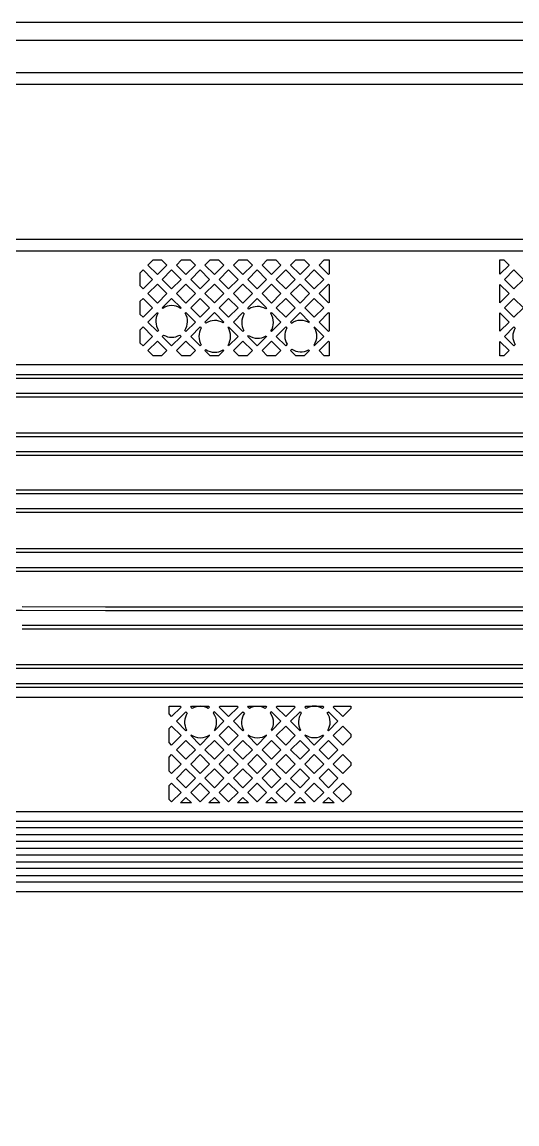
# Model space of a CAD drawing. Extents: x 1548 to 1929, y -174 to 95.
# Drawn here: x 1773.95 to 1779.49, y 42.51 to 54.87 of the extents above; entities that cross this region are included whole.
import ezdxf

# ---------------------------------------------------------------- set-up
doc = ezdxf.new("R2010")
doc.units = 0
doc.layers.add('gbr-dxf_layer0', color=7, linetype='Continuous')
doc.layers.add('gbr-outline-dxf_layer1', color=2, linetype='Continuous')

msp = doc.modelspace()

# ---------------------------------------------------------------- linework, layer by layer
at = {"layer": 'gbr-dxf_layer0'}
for p, q in [((1779.301, 51.718), (1779.301, 51.924)), ((1779.301, 51.399), (1779.301, 51.605)), ((1779.301, 51.123), (1779.301, 51.285)), ((1785.792, 51.021), (1767.963, 51.021)), ((1767.964, 50.914), (1785.79, 50.914)), ((1785.79, 50.869), (1767.963, 50.869)), ((1785.834, 50.659), (1767.963, 50.659)), ((1767.965, 50.704), (1785.833, 50.704)), ((1767.966, 50.052), (1786.043, 50.052)), ((1786.044, 50.007), (1767.964, 50.007)), ((1769.162, 49.622), (1786.667, 49.622)), ((1786.666, 49.577), (1769.162, 49.577)), ((1786.667, 49.368), (1769.161, 49.368)), ((1769.162, 49.413), (1786.665, 49.413)), ((1767.958, 48.752), (1780.681, 48.752)), ((1780.682, 48.707), (1767.959, 48.707)), ((1773.946, 48.312), (1774.88, 48.311)), ((1774.881, 48.311), (1785.032, 48.311)), ((1773.946, 48.267), (1767.959, 48.267)), ((1774.881, 48.266), (1773.947, 48.267)), ((1785.032, 48.266), (1774.882, 48.266)), ((1773.946, 48.103), (1774.881, 48.102)), ((1774.882, 48.102), (1785.033, 48.102)), ((1774.88, 48.057), (1773.947, 48.058)), ((1785.032, 48.057), (1774.881, 48.057)), ((1785.53, 47.618), (1767.849, 47.618)), ((1767.917, 47.451), (1785.442, 47.451)), ((1785.441, 47.406), (1767.917, 47.406)), ((1767.881, 47.298), (1785.455, 47.298)), ((1775.843, 46.111), (1775.72, 46.111)), ((1776.163, 46.111), (1776.04, 46.111)), ((1776.483, 46.111), (1776.359, 46.111)), ((1776.803, 46.111), (1776.679, 46.111)), ((1777.122, 46.111), (1776.999, 46.111)), ((1777.442, 46.111), (1777.318, 46.111)), ((1785.898, 46.009), (1768.373, 46.009)), ((1768.378, 45.907), (1785.898, 45.907)), ((1785.896, 45.831), (1768.376, 45.831)), ((1768.377, 45.755), (1785.608, 45.755)), ((1785.608, 45.679), (1768.376, 45.679)), ((1768.378, 45.603), (1785.61, 45.603)), ((1785.608, 45.526), (1768.378, 45.526)), ((1785.428, 45.374), (1768.377, 45.374)), ((1768.378, 45.45), (1785.426, 45.45)), ((1785.426, 45.222), (1768.377, 45.222)), ((1768.378, 45.298), (1785.426, 45.298))]:
    msp.add_line(p, q, dxfattribs=at)
at = {"layer": 'gbr-dxf_layer0', "linetype": 'Continuous'}
for points in [[(1707.002, 46.001), (1707.002, 53.866, -0.414216), (1707.798, 54.663), (1738.807, 54.663, -0.202307), (1749.477, 50.161, 0.202311), (1750.697, 49.646), (1756.197, 49.646, 0.202315), (1757.417, 50.161, -0.202307), (1768.087, 54.663), (1789.618, 54.663, -0.414217), (1790.415, 53.866), (1790.415, 50.934)], [(1789.682, 53.343), (1789.682, 54.061, 0.198619), (1789.668, 54.096), (1789.484, 54.281, 0.199282), (1789.449, 54.295), (1767.962, 54.295, 0.033096)], [(1707.508, 53.297), (1707.508, 53.864, -0.377394), (1707.775, 54.168), (1738.683, 54.168, -0.202308), (1748.998, 49.816, 0.202304), (1750.573, 49.151), (1756.073, 49.151, 0.118898), (1757.075, 49.393, 0.264777), (1757.313, 49.535, 0.049743), (1757.647, 49.816, -0.012228), (1758.151, 50.308, 0.308379), (1758.384, 50.521, -0.021115), (1759.325, 51.29, 0.268033), (1759.551, 51.456, -0.026221), (1760.821, 52.272, 0.214143), (1761.021, 52.384, -0.03315), (1762.749, 53.191, 0.130853), (1762.884, 53.243, -0.090345), (1767.963, 54.168), (1789.266, 54.168)], [(1787.982, 53.265), (1787.982, 52.668, -0.414254), (1787.932, 52.618), (1787.57, 52.618), (1787.57, 52.57), (1787.242, 52.57), (1787.242, 52.618), (1787.207, 52.618, 0.064068), (1786.994, 52.591, 0.013699), (1786.842, 52.546, 0.036904), (1786.808, 52.549, 0.080213), (1786.736, 52.537, 0.02431), (1786.474, 52.429), (1767.963, 52.429, 0.202298), (1758.894, 48.602, -0.202305), (1756.073, 47.412), (1750.573, 47.412, -0.202305), (1747.752, 48.602, 0.202298), (1738.683, 52.429), (1710.498, 52.429)], [(1767.964, 52.301), (1786.504, 52.301, -0.020329), (1786.711, 52.392)], [(1776.955, 51.502), (1776.966, 51.491, -0.156021), (1777.069, 51.524, -0.138868), (1777.162, 51.497)], [(1777.217, 51.444, -0.147838), (1777.247, 51.346, -0.15603), (1777.214, 51.243)], [(1785.929, 50.216), (1767.964, 50.216, -0.122577), (1767.954, 50.219, 0.003079), (1767.808, 50.218)], [(1767.957, 50.264), (1767.964, 50.264, -0.121984), (1767.975, 50.261), (1785.927, 50.261)], [(1767.958, 48.964), (1780.718, 48.964, -0.070486), (1780.724, 48.964), (1780.738, 48.963)], [(1780.735, 48.918), (1780.72, 48.919, -0.05757), (1780.715, 48.919), (1767.959, 48.919)], [(1767.85, 47.663), (1785.53, 47.663, -0.060323), (1785.536, 47.663), (1785.629, 47.663)], [(1776.089, 47.12, -0.157288), (1776.123, 47.016, -0.136854), (1776.097, 46.924)], [(1776.728, 47.119, -0.156509), (1776.761, 47.016, -0.134789), (1776.736, 46.925)], [(1776.045, 46.869, -0.14984), (1775.945, 46.838, -0.157289), (1775.841, 46.872), (1775.836, 46.866)], [(1776.684, 46.869, -0.15188), (1776.583, 46.838, -0.156507), (1776.48, 46.871)], [(1777.322, 46.871, -0.150933), (1777.221, 46.84, -0.153092), (1777.12, 46.872), (1777.114, 46.866)], [(1766.497, 44.835, -0.075246), (1768.377, 45.119), (1785.428, 45.119, -0.198651), (1785.724, 44.997), (1786.259, 44.462, -0.016766), (1786.357, 44.357, 0.038969), (1786.474, 44.242, -0.022423), (1786.525, 44.196), (1786.802, 43.918, 0.071019), (1786.949, 43.808, 0.106274), (1787.006, 43.768, 0.270457), (1787.079, 43.662, 0.125985), (1787.125, 43.616, 0.287204), (1787.221, 43.517)]]:
    msp.add_lwpolyline(points, format="xyb", dxfattribs=at)
for points in [[(1775.356, 52.141), (1775.415, 52.199), (1775.51, 52.199), (1775.568, 52.141), (1775.462, 52.035)], [(1775.676, 52.141), (1775.734, 52.199), (1775.83, 52.199), (1775.888, 52.141), (1775.782, 52.035)], [(1775.996, 52.141), (1776.054, 52.199), (1776.149, 52.199), (1776.207, 52.141), (1776.102, 52.035)], [(1776.315, 52.141), (1776.374, 52.199), (1776.469, 52.199), (1776.527, 52.141), (1776.421, 52.035)], [(1776.635, 52.141), (1776.693, 52.199), (1776.789, 52.199), (1776.847, 52.141), (1776.741, 52.035)], [(1776.955, 52.141), (1777.013, 52.199), (1777.108, 52.199), (1777.166, 52.141), (1777.061, 52.035)], [(1777.274, 52.141), (1777.332, 52.199), (1777.388, 52.199), (1777.388, 52.043), (1777.38, 52.035)], [(1779.301, 52.038), (1779.301, 52.199), (1779.346, 52.199), (1779.404, 52.141)], [(1775.271, 51.907), (1775.271, 52.056), (1775.302, 52.087), (1775.408, 51.981), (1775.302, 51.875)], [(1775.516, 51.981), (1775.622, 52.087), (1775.728, 51.981), (1775.622, 51.875)], [(1775.836, 51.981), (1775.942, 52.087), (1776.048, 51.981), (1775.942, 51.875)], [(1776.155, 51.981), (1776.261, 52.087), (1776.367, 51.981), (1776.261, 51.875)], [(1776.475, 51.981), (1776.581, 52.087), (1776.687, 51.981), (1776.581, 51.875)], [(1776.795, 51.981), (1776.901, 52.087), (1777.007, 51.981), (1776.901, 51.875)], [(1777.114, 51.981), (1777.22, 52.087), (1777.326, 51.981), (1777.22, 51.875)], [(1779.352, 51.981), (1779.458, 52.087), (1779.564, 51.981), (1779.458, 51.875)], [(1775.356, 51.821), (1775.462, 51.927), (1775.568, 51.821), (1775.462, 51.715)], [(1775.676, 51.821), (1775.782, 51.927), (1775.888, 51.821), (1775.782, 51.715)], [(1775.996, 51.821), (1776.102, 51.927), (1776.207, 51.821), (1776.101, 51.716)], [(1776.315, 51.821), (1776.421, 51.927), (1776.527, 51.821), (1776.421, 51.715)], [(1776.635, 51.821), (1776.741, 51.927), (1776.847, 51.821), (1776.741, 51.715)], [(1776.955, 51.821), (1777.061, 51.928), (1777.167, 51.822), (1777.061, 51.715)], [(1777.274, 51.822), (1777.38, 51.927), (1777.388, 51.92), (1777.388, 51.723), (1777.38, 51.716)], [(1775.271, 51.587), (1775.271, 51.736), (1775.302, 51.768), (1775.408, 51.662), (1775.302, 51.556)], [(1775.836, 51.661), (1775.942, 51.768), (1776.048, 51.662), (1775.942, 51.556)], [(1776.155, 51.662), (1776.261, 51.768), (1776.367, 51.662), (1776.261, 51.556)], [(1776.795, 51.662), (1776.901, 51.768), (1777.007, 51.662), (1776.901, 51.556)], [(1777.114, 51.662), (1777.22, 51.768), (1777.327, 51.662), (1777.22, 51.556)], [(1779.352, 51.662), (1779.458, 51.767), (1779.564, 51.662), (1779.458, 51.556)], [(1777.274, 51.502), (1777.38, 51.608), (1777.388, 51.6), (1777.388, 51.403), (1777.38, 51.396)], [(1775.271, 51.267), (1775.271, 51.416), (1775.302, 51.448), (1775.408, 51.342), (1775.302, 51.236)], [(1775.356, 51.182), (1775.462, 51.288), (1775.568, 51.182), (1775.509, 51.123), (1775.415, 51.123)], [(1775.676, 51.182), (1775.782, 51.288), (1775.888, 51.182), (1775.829, 51.123), (1775.735, 51.123)], [(1776.315, 51.182), (1776.421, 51.288), (1776.527, 51.182), (1776.468, 51.123), (1776.374, 51.123)], [(1776.635, 51.182), (1776.741, 51.288), (1776.847, 51.182), (1776.788, 51.123), (1776.694, 51.123)], [(1777.274, 51.182), (1777.38, 51.288), (1777.388, 51.28), (1777.388, 51.123), (1777.333, 51.123)], [(1775.594, 47.108), (1775.594, 47.196), (1775.718, 47.196), (1775.728, 47.186), (1775.622, 47.08)], [(1776.155, 47.186), (1776.166, 47.196), (1776.357, 47.196), (1776.367, 47.186), (1776.261, 47.08)], [(1776.795, 47.186), (1776.805, 47.196), (1776.996, 47.196), (1777.007, 47.186), (1776.901, 47.08)], [(1777.434, 47.186), (1777.444, 47.196), (1777.629, 47.196), (1777.629, 47.168), (1777.54, 47.08)], [(1775.594, 46.788), (1775.594, 46.944), (1775.622, 46.972), (1775.728, 46.866), (1775.622, 46.76)], [(1776.155, 46.866), (1776.261, 46.972), (1776.367, 46.866), (1776.261, 46.76)], [(1776.795, 46.866), (1776.901, 46.972), (1777.007, 46.866), (1776.901, 46.76)], [(1777.434, 46.866), (1777.54, 46.972), (1777.629, 46.883), (1777.629, 46.849), (1777.54, 46.76)], [(1775.676, 46.706), (1775.782, 46.812), (1775.888, 46.706), (1775.782, 46.6)], [(1775.996, 46.706), (1776.101, 46.812), (1776.207, 46.706), (1776.102, 46.6)], [(1776.315, 46.706), (1776.421, 46.812), (1776.527, 46.706), (1776.421, 46.6)], [(1776.635, 46.706), (1776.741, 46.812), (1776.847, 46.706), (1776.741, 46.6)], [(1776.955, 46.706), (1777.061, 46.812), (1777.167, 46.706), (1777.061, 46.6)], [(1777.274, 46.706), (1777.38, 46.812), (1777.486, 46.706), (1777.38, 46.6)], [(1775.594, 46.468), (1775.594, 46.624), (1775.622, 46.652), (1775.728, 46.546), (1775.622, 46.44)], [(1775.836, 46.546), (1775.942, 46.652), (1776.048, 46.546), (1775.942, 46.44)], [(1776.155, 46.546), (1776.261, 46.652), (1776.367, 46.546), (1776.261, 46.441)], [(1776.475, 46.546), (1776.581, 46.652), (1776.687, 46.546), (1776.581, 46.44)], [(1776.795, 46.546), (1776.901, 46.652), (1777.007, 46.546), (1776.901, 46.44)], [(1777.115, 46.546), (1777.22, 46.652), (1777.326, 46.546), (1777.22, 46.441)], [(1777.434, 46.546), (1777.54, 46.652), (1777.629, 46.564), (1777.629, 46.529), (1777.54, 46.44)], [(1775.676, 46.386), (1775.782, 46.493), (1775.888, 46.387), (1775.782, 46.28)], [(1775.996, 46.387), (1776.102, 46.493), (1776.207, 46.387), (1776.101, 46.281)], [(1776.315, 46.387), (1776.421, 46.493), (1776.527, 46.387), (1776.421, 46.281)], [(1776.635, 46.387), (1776.741, 46.492), (1776.847, 46.386), (1776.741, 46.28)], [(1776.955, 46.386), (1777.061, 46.493), (1777.167, 46.387), (1777.061, 46.281)], [(1777.274, 46.387), (1777.38, 46.493), (1777.486, 46.387), (1777.38, 46.281)], [(1775.594, 46.149), (1775.594, 46.305), (1775.622, 46.333), (1775.728, 46.227), (1775.622, 46.121)], [(1775.836, 46.227), (1775.942, 46.333), (1776.048, 46.227), (1775.942, 46.121)], [(1776.155, 46.227), (1776.261, 46.333), (1776.367, 46.227), (1776.261, 46.121)], [(1776.475, 46.227), (1776.581, 46.333), (1776.687, 46.227), (1776.581, 46.121)], [(1776.795, 46.227), (1776.901, 46.333), (1777.007, 46.227), (1776.901, 46.121)], [(1777.114, 46.227), (1777.22, 46.333), (1777.327, 46.227), (1777.22, 46.121)], [(1777.434, 46.227), (1777.54, 46.333), (1777.629, 46.244), (1777.629, 46.21), (1777.54, 46.121)]]:
    msp.add_lwpolyline(points, close=True, dxfattribs=at)
for points in [[(1779.301, 51.924), (1779.404, 51.821), (1779.301, 51.718)], [(1777.167, 51.502), (1777.061, 51.608), (1776.955, 51.502)], [(1779.301, 51.605), (1779.404, 51.502), (1779.301, 51.399)], [(1777.214, 51.243), (1777.22, 51.236), (1777.326, 51.342), (1777.22, 51.448)], [(1779.301, 51.285), (1779.404, 51.182), (1779.345, 51.123), (1779.301, 51.123)], [(1776.101, 46.92), (1776.207, 47.026), (1776.101, 47.132), (1776.089, 47.12)], [(1776.741, 46.92), (1776.847, 47.026), (1776.741, 47.132), (1776.728, 47.119)], [(1775.836, 46.866), (1775.942, 46.76), (1776.048, 46.866)], [(1776.475, 46.866), (1776.581, 46.76), (1776.687, 46.866)], [(1777.114, 46.866), (1777.22, 46.76), (1777.326, 46.866)], [(1775.72, 46.111), (1775.782, 46.173), (1775.843, 46.111)], [(1776.04, 46.111), (1776.101, 46.173), (1776.163, 46.111)], [(1776.359, 46.111), (1776.421, 46.173), (1776.483, 46.111)], [(1776.679, 46.111), (1776.741, 46.173), (1776.803, 46.111)], [(1776.999, 46.111), (1777.061, 46.173), (1777.122, 46.111)], [(1777.318, 46.111), (1777.38, 46.173), (1777.442, 46.111)]]:
    msp.add_lwpolyline(points, dxfattribs=at)
for points in [[(1775.516, 51.662), (1775.622, 51.767), (1775.728, 51.661), (1775.723, 51.656, 0.310103), (1775.522, 51.656)], [(1776.475, 51.662), (1776.581, 51.767), (1776.687, 51.662), (1776.676, 51.651, 0.285091), (1776.489, 51.648)], [(1775.356, 51.502), (1775.462, 51.608), (1775.469, 51.6, 0.292075), (1775.476, 51.409), (1775.462, 51.396)], [(1775.769, 51.409, 0.293181), (1775.775, 51.601), (1775.782, 51.608), (1775.888, 51.502), (1775.782, 51.396)], [(1775.995, 51.502), (1776.101, 51.608), (1776.208, 51.502), (1776.199, 51.493, 0.292556), (1776.007, 51.49)], [(1776.315, 51.502), (1776.421, 51.608), (1776.435, 51.594, 0.282863), (1776.433, 51.407), (1776.421, 51.396)], [(1776.732, 51.599), (1776.741, 51.608), (1776.847, 51.502), (1776.741, 51.396), (1776.735, 51.402, 0.144409), (1776.763, 51.498, 0.151515)], [(1775.836, 51.342), (1775.942, 51.448), (1775.954, 51.435, 0.283825), (1775.954, 51.248), (1775.942, 51.236)], [(1776.254, 51.44), (1776.261, 51.448), (1776.367, 51.342), (1776.261, 51.236), (1776.254, 51.243, 0.147455), (1776.283, 51.342, 0.147577)], [(1776.795, 51.342), (1776.901, 51.448), (1776.914, 51.434, 0.274385), (1776.917, 51.253), (1776.901, 51.236)], [(1779.352, 51.342), (1779.458, 51.448), (1779.472, 51.435, 0.280287), (1779.472, 51.25), (1779.458, 51.236)], [(1775.516, 51.342), (1775.531, 51.357, 0.275297), (1775.713, 51.357), (1775.728, 51.342), (1775.622, 51.236)], [(1776.475, 51.342), (1776.485, 51.352, 0.300246), (1776.681, 51.348), (1776.687, 51.342), (1776.581, 51.236)], [(1775.996, 51.182), (1776.007, 51.194, 0.292788), (1776.199, 51.19), (1776.207, 51.182), (1776.148, 51.123), (1776.055, 51.123)], [(1776.955, 51.182), (1776.97, 51.198, 0.283864), (1777.157, 51.191), (1777.166, 51.182), (1777.107, 51.123), (1777.014, 51.123)], [(1775.676, 47.026), (1775.782, 47.132), (1775.798, 47.116, 0.284622), (1775.79, 46.929), (1775.782, 46.92)], [(1775.836, 47.186), (1775.846, 47.196), (1776.037, 47.196), (1776.048, 47.186), (1776.033, 47.171, 0.270903), (1775.853, 47.168)], [(1776.315, 47.026), (1776.421, 47.132), (1776.437, 47.116, 0.287629), (1776.429, 46.928), (1776.421, 46.92)], [(1776.475, 47.186), (1776.485, 47.196), (1776.677, 47.196), (1776.687, 47.186), (1776.671, 47.17, 0.269581), (1776.493, 47.168)], [(1776.955, 47.026), (1777.061, 47.132), (1777.075, 47.118, 0.290319), (1777.068, 46.928), (1777.061, 46.92)], [(1777.114, 47.186), (1777.125, 47.196), (1777.316, 47.196), (1777.326, 47.186), (1777.312, 47.171, 0.274227), (1777.13, 47.17)], [(1777.367, 47.119), (1777.38, 47.132), (1777.486, 47.026), (1777.38, 46.92), (1777.374, 46.926, 0.135733), (1777.399, 47.018, 0.153092)]]:
    msp.add_lwpolyline(points, format="xyb", close=True, dxfattribs=at)
at = {"layer": 'gbr-outline-dxf_layer1', "linetype": 'Continuous'}
msp.add_lwpolyline([(1706.798, 42.266), (1706.798, 53.866, -0.414215), (1707.798, 54.866), (1738.807, 54.866, -0.202312), (1749.623, 50.303, 0.202309), (1750.697, 49.85), (1756.197, 49.85, 0.202214), (1757.271, 50.303, -0.202322), (1768.087, 54.866), (1789.618, 54.866, -0.414215), (1790.618, 53.866), (1790.618, 42.266, -0.414215), (1789.618, 41.266), (1768.502, 41.266, 0.196009), (1766.754, 40.554, -0.196007), (1756.197, 36.25), (1750.697, 36.25, -0.196007), (1740.14, 40.554, 0.196013), (1738.392, 41.266), (1707.798, 41.266, -0.414215)], format="xyb", close=True, dxfattribs=at)

doc.saveas('drawing.dxf')
